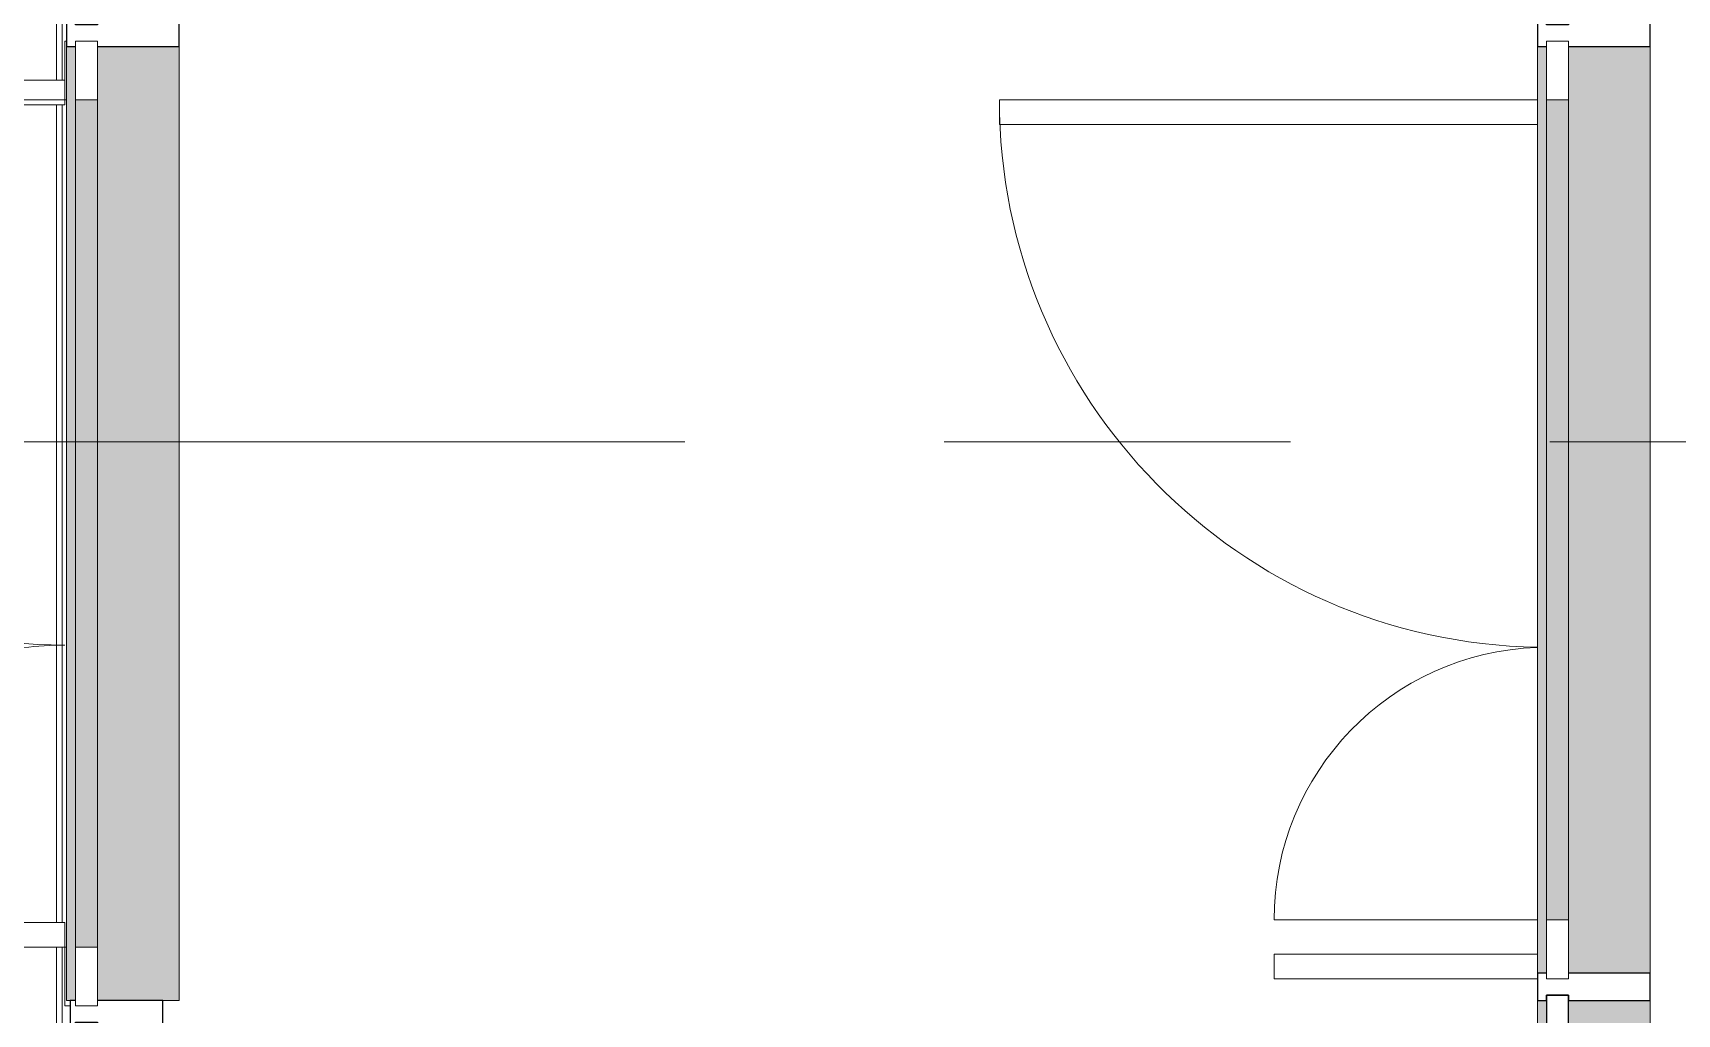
# Model space of a CAD drawing. Header units: millimetres. Extents: x -4185 to 186529, y -8553 to 29097.
# Drawn here: x 3793 to 6809, y 15950 to 17750 of the extents above; entities that cross this region are included whole.
import ezdxf

# ---------------------------------------------------------------- set-up
doc = ezdxf.new("R2010")
doc.units = ezdxf.units.MM
doc.linetypes.add('Осевая', pattern=[3175, 635, -476.25, 1587.5, -476.25])
for name, color, linetype, lineweight in [('A-DETL-GENF', 7, 'Continuous', 9), ('A-DOOR', 7, 'Continuous', 9), ('A-DOOR-1', 7, 'Continuous', 13), ('A-GLAZ-CURT', 7, 'Continuous', 9), ('A-GLAZ-CURT-1', 7, 'Continuous', 25), ('A-GLAZ-CWMG', 7, 'Continuous', 9), ('A-GLAZ-CWMG-1', 7, 'Continuous', 25), ('Оси-2', 7, 'Осевая', 9)]:
    doc.layers.add(name, color=color, linetype=linetype, lineweight=lineweight)

# ---------------------------------------------------------------- blocks, each defined once
blk = doc.blocks.new('Системная панель - Стекло - 40мм-32473990-План размещения напольных электротехнических лючков и розеток 1 этажа в осях 1-12')
at = {"layer": 'A-GLAZ-CURT'}
h = blk.add_hatch(dxfattribs=at)
h.set_pattern_fill('FP_34', color=256, style=0, pattern_type=2)
h.set_pattern_definition([(135, (15560, -6670), (-282.843, -282.843), [200, -600]), (135, (15660, -6870), (-282.843, -282.843), [600, -200]), (135, (15760, -6470), (-282.843, -282.843), [200, -600])])
h.paths.add_polyline_path([(325, 40), (-325, 40), (-325, 0), (325, 0)])
at = {"layer": 'A-GLAZ-CURT-1'}
for p, q in [((325, 40), (-325, 40)), ((-325, 40), (-325, 0)), ((325, 0), (325, 40)), ((-325, 0), (325, 0))]:
    blk.add_line(p, q, dxfattribs=at)
blk = doc.blocks.new('Прямоугольный импост - Импост структурный с накладкой - 190мм-32257698-План размещения напольных электротехнических лючков и розеток 1 этажа в осях 1-12')
at = {"layer": 'A-GLAZ-CWMG'}
for points in [[(6553, 16025), (6570, 16025), (6570, 17725), (6553, 17725), (6553, 16123)], [(6610, 16025), (6760, 16025), (6760, 17725), (6610, 17725), (6610, 16123)], [(6570, 16123), (6610, 16123), (6610, 17627), (6570, 17627), (6570, 16681.4)]]:
    blk.add_hatch(color=256, dxfattribs=at).paths.add_polyline_path(points)
for p, q in [((6553, 16025), (6553, 17725)), ((6760, 16025), (6760, 17725)), ((6570, 16123), (6570, 17627)), ((6610, 16123), (6610, 17627))]:
    blk.add_line(p, q, dxfattribs=at)
blk = doc.blocks.new('Прямоугольный импост - Импост структурный с накладкой - 190мм-32473988-План размещения напольных электротехнических лючков и розеток 1 этажа в осях 1-12')
at = {"layer": 'A-GLAZ-CWMG'}
for points in [[(6553, 15345), (6570, 15345), (6570, 15975), (6553, 15975), (6553, 15598.8)], [(6610, 15345), (6760, 15345), (6760, 15975), (6610, 15975), (6610, 15598.8)]]:
    blk.add_hatch(color=256, dxfattribs=at).paths.add_polyline_path(points)
for p, q in [((6553, 15345), (6553, 15975)), ((6760, 15345), (6760, 15975))]:
    blk.add_line(p, q, dxfattribs=at)
blk = doc.blocks.new('Прямоугольный импост - Импост структурный с накладкой - 190мм-V18-План размещения напольных электротехнических лючков и розеток 1 этажа в осях 1-12')
at = {"layer": 'A-GLAZ-CWMG-1'}
for p, q in [((-25, 0), (-25, 17)), ((-25, 17), (25, 17)), ((-15, 0), (-25, 0)), ((-15, -40), (-15, 0)), ((25, 17), (25, 0)), ((-25, -190), (-25, -40)), ((-25, -40), (-15, -40)), ((25, -40), (25, -190)), ((25, -190), (-25, -190))]:
    blk.add_line(p, q, dxfattribs=at)
blk = doc.blocks.new('Прямоугольный импост - Импост структурный с накладкой - 190мм-22862222-План размещения напольных электротехнических лючков и розеток 1 этажа в осях 1-12')
at = {"layer": 'A-GLAZ-CWMG-1'}
for p, q in [((-25, 0), (-25, 17)), ((-25, 17), (25, 17)), ((25, 0), (15, 0)), ((15, 0), (15, -40)), ((25, 17), (25, 0)), ((-25, -190), (-25, -40)), ((15, -40), (25, -40)), ((25, -40), (25, -190)), ((25, -190), (-25, -190))]:
    blk.add_line(p, q, dxfattribs=at)
blk = doc.blocks.new('Дверь_Витражная_остекление_ - ДВН_ДАО_Главный вход_1800 в свету 4-32257700-План размещения напольных электротехнических лючков и розеток 1 этажа в осях 1-12')
at = {"layer": 'A-DETL-GENF'}
for p, q in [((-752, -17), (-752, -1004)), ((-707, -1004), (-707, -17)), ((815, -17), (815, -500)), ((860, -500), (860, -17)), ((815, -500), (860, -500)), ((-752, -1004), (-707, -1004))]:
    blk.add_line(p, q, dxfattribs=at)
at = {"layer": 'A-DOOR'}
for p, q in [((-752, -1004), (-752, -17)), ((752, -500), (752, -17))]:
    blk.add_line(p, q, dxfattribs=at)
for centre, radius, start, end in [((-752, 0), 1004, 270, 359.0271), ((752, 0), 500, 181.958, 270)]:
    blk.add_arc(centre, radius, start, end, dxfattribs=at)
at = {"layer": 'A-DOOR-1'}
for p, q in [((-860, 40), (-752, 40)), ((-860, 0), (-860, 40)), ((-752, 40), (-752, 0)), ((752, 40), (860, 40)), ((752, 0), (752, 40)), ((860, 40), (860, 0)), ((-752, 0), (-860, 0)), ((860, 0), (752, 0))]:
    blk.add_line(p, q, dxfattribs=at)
blk = doc.blocks.new('Прямоугольный импост - Импост структурный с накладкой - 190мм-23190275-План размещения напольных электротехнических лючков и розеток 1 этажа в осях 1-12')
at = {"layer": 'A-GLAZ-CWMG'}
for points in [[(3854.1, 15975.1), (3871.1, 15975.1), (3871.1, 16750.1), (3854.1, 16750.1), (3854.1, 15982.1)], [(3911.1, 16073.1), (3911.1, 16750.1), (3871.1, 16750.1), (3871.1, 16073.1), (3886.1, 16073.1)], [(4006.1, 15975.1), (4061.1, 15975.1), (4061.1, 16750.1), (3911.1, 16750.1), (3911.1, 15975.1)]]:
    blk.add_hatch(color=256, dxfattribs=at).paths.add_polyline_path(points)
for p, q in [((3854.1, 15975.1), (3854.1, 16750.1)), ((3871.1, 16073.1), (3871.1, 16750.1)), ((3911.1, 16073.1), (3911.1, 16750.1)), ((4061.1, 15975.1), (4061.1, 16750.1)), ((3861.1, 15975.1), (3854.1, 15975.1)), ((4061.1, 15975.1), (4031.1, 15975.1))]:
    blk.add_line(p, q, dxfattribs=at)
blk = doc.blocks.new('Прямоугольный импост - Импост структурный с накладкой - 170мм-23186685-План размещения напольных электротехнических лючков и розеток 1 этажа в осях 1-12')
at = {"layer": 'A-GLAZ-CWMG'}
for p, q in [((3836.1, 17663.1), (3836.1, 19082.1)), ((3846.1, 17663.1), (3846.1, 19082.1)), ((3836.1, 16118.1), (3836.1, 17618.1)), ((3846.1, 16118.1), (3846.1, 17618.1)), ((3836.1, 15358.1), (3836.1, 16073.1)), ((3846.1, 15358.1), (3846.1, 16073.1))]:
    blk.add_line(p, q, dxfattribs=at)
blk = doc.blocks.new('Прямоугольный импост - Импост структурный с накладкой - 170мм-22968247-План размещения напольных электротехнических лючков и розеток 1 этажа в осях 1-12')
at = {"layer": 'A-GLAZ-CWMG-1'}
for p, q in [((-25, 0), (-25, 10)), ((-25, 10), (25, 10)), ((25, 0), (15, 0)), ((15, 0), (15, -40)), ((25, 10), (25, 0)), ((-25, -160), (-25, -40)), ((15, -40), (25, -40)), ((25, -40), (25, -160)), ((25, -160), (-25, -160))]:
    blk.add_line(p, q, dxfattribs=at)
blk = doc.blocks.new('Дверь_Витражная_СКБ_2Ст - ВН-1_ ДВН_ДАО_Главный вход_1800 в свету 4-31912968-План размещения напольных электротехнических лючков и розеток 1 этажа в осях 1-12')
at = {"layer": 'A-DETL-GENF'}
for p, q in [((-885, -20), (-885, -17)), ((-885, -17), (-885, -20)), ((-777, -20), (-885, -20)), ((-885, -20), (-777, -20)), ((-768, -20), (-813, -20)), ((-813, -20), (-813, -1020)), ((-777, -17), (-777, -20)), ((-777, -20), (-777, -17)), ((-768, -1020), (-768, -20)), ((732, -20), (732, -574)), ((777, -20), (732, -20)), ((777, -17), (777, -20)), ((777, -17), (777, -20)), ((777, -574), (777, -20)), ((777, -20), (885, -20)), ((777, -20), (885, -20)), ((885, -20), (885, -10)), ((885, -20), (885, -10)), ((732, -574), (777, -574)), ((-813, -1020), (-768, -1020))]:
    blk.add_line(p, q, dxfattribs=at)
at = {"layer": 'A-DOOR'}
for p, q in [((-777, -1020), (-777, -20)), ((777, -574), (777, -20))]:
    blk.add_line(p, q, dxfattribs=at)
for centre, radius, start, end in [((-777, -20), 1000, 270, 0), ((777, -20), 554, 180, 270)]:
    blk.add_arc(centre, radius, start, end, dxfattribs=at)
at = {"layer": 'A-DOOR-1'}
for p, q in [((-885, 40), (-777, 40)), ((-885, 0), (-885, 40)), ((-777, 40), (-777, 0)), ((777, 40), (885, 40)), ((777, 0), (777, 40)), ((885, 40), (885, 0)), ((-777, 0), (-885, 0)), ((885, 0), (777, 0))]:
    blk.add_line(p, q, dxfattribs=at)
blk = doc.blocks.new('Прямоугольный импост - Импост структурный с накладкой - 190мм-23933759-План размещения напольных электротехнических лючков и розеток 1 этажа в осях 1-12')
at = {"layer": 'A-GLAZ-CWMG'}
for points in [[(3871.1, 17550.1), (3871.1, 17725.1), (3854.1, 17725.1), (3854.1, 17550.1), (3861.1, 17550.1)], [(3911.1, 17550.1), (4061.1, 17550.1), (4061.1, 17725.1), (3911.1, 17725.1), (3911.1, 17627.1)], [(3911.1, 17550.1), (3911.1, 17627.1), (3871.1, 17627.1), (3871.1, 17550.1), (3886.1, 17550.1)]]:
    blk.add_hatch(color=256, dxfattribs=at).paths.add_polyline_path(points)
for p, q in [((3854.1, 17550.1), (3854.1, 17725.1)), ((4061.1, 17550.1), (4061.1, 17725.1)), ((3871.1, 17550.1), (3871.1, 17627.1)), ((3911.1, 17550.1), (3911.1, 17627.1))]:
    blk.add_line(p, q, dxfattribs=at)
blk = doc.blocks.new('Прямоугольный импост - Импост структурный с накладкой - 190мм-23933741-План размещения напольных электротехнических лючков и розеток 1 этажа в осях 1-12')
at = {"layer": 'A-GLAZ-CWMG-1'}
for p, q in [((-25, 0), (-25, 17)), ((-25, 17), (25, 17)), ((-15, 0), (-25, 0)), ((-15, -40), (-15, 0)), ((25, 17), (25, 0)), ((-25, -190), (-25, -40)), ((-25, -40), (-15, -40)), ((25, -40), (25, -190)), ((25, -190), (-25, -190))]:
    blk.add_line(p, q, dxfattribs=at)
blk = doc.blocks.new('Прямоугольный импост - Импост структурный с накладкой - 190мм-23933667-План размещения напольных электротехнических лючков и розеток 1 этажа в осях 1-12')
at = {"layer": 'A-GLAZ-CWMG'}
for points in [[(3861.1, 19150.1), (3871.1, 19150.1), (3871.1, 19950.1), (3854.1, 19950.1), (3854.1, 19150.1)], [(3911.1, 19150.1), (3911.1, 19950.1), (3871.1, 19950.1), (3871.1, 19150.1), (3886.1, 19150.1)], [(4031.1, 19150.1), (4061.1, 19150.1), (4061.1, 19950.1), (3911.1, 19950.1), (3911.1, 19150.1), (4006.1, 19150.1)]]:
    blk.add_hatch(color=256, dxfattribs=at).paths.add_polyline_path(points)
for p, q in [((3854.1, 19150.1), (3854.1, 19950.1)), ((3871.1, 19150.1), (3871.1, 19950.1)), ((3911.1, 19150.1), (3911.1, 19950.1)), ((4061.1, 19150.1), (4061.1, 19950.1))]:
    blk.add_line(p, q, dxfattribs=at)

msp = doc.modelspace()

# ---------------------------------------------------------------- linework, layer by layer
at = {"layer": 'Оси-2'}
msp.add_line((-885.2, 17000), (36057, 17000), dxfattribs=at)

# ---------------------------------------------------------------- block references
at = {"layer": 'A-DOOR', "rotation": 269.9999999999999}
for name, p in [('Дверь_Витражная_СКБ_2Ст - ВН-1_ ДВН_ДАО_Главный вход_1800 в свету 4-31912968-План размещения напольных электротехнических лючков и розеток 1 этажа в осях 1-12', (3871.1, 16850.1)), ('Дверь_Витражная_остекление_ - ДВН_ДАО_Главный вход_1800 в свету 4-32257700-План размещения напольных электротехнических лючков и розеток 1 этажа в осях 1-12', (6570, 16875))]:
    msp.add_blockref(name, p, dxfattribs=at)
at = {"layer": 'A-GLAZ-CURT', "rotation": 269.9999999999999}
msp.add_blockref('Системная панель - Стекло - 40мм-32473990-План размещения напольных электротехнических лючков и розеток 1 этажа в осях 1-12', (6570, 15660), dxfattribs=at)
at = {"layer": 'A-GLAZ-CWMG'}
for name, p in [('Прямоугольный импост - Импост структурный с накладкой - 170мм-23186685-План размещения напольных электротехнических лючков и розеток 1 этажа в осях 1-12', (0, 0)), ('Прямоугольный импост - Импост структурный с накладкой - 190мм-23933759-План размещения напольных электротехнических лючков и розеток 1 этажа в осях 1-12', (0, 0)), ('Прямоугольный импост - Импост структурный с накладкой - 190мм-32257698-План размещения напольных электротехнических лючков и розеток 1 этажа в осях 1-12', (0, 0)), ('Прямоугольный импост - Импост структурный с накладкой - 190мм-23933667-План размещения напольных электротехнических лючков и розеток 1 этажа в осях 1-12', (0, -2400)), ('Прямоугольный импост - Импост структурный с накладкой - 190мм-23190275-План размещения напольных электротехнических лючков и розеток 1 этажа в осях 1-12', (0, 0)), ('Прямоугольный импост - Импост структурный с накладкой - 190мм-32473988-План размещения напольных электротехнических лючков и розеток 1 этажа в осях 1-12', (0, 0))]:
    msp.add_blockref(name, p, dxfattribs=at)
at = {"layer": 'A-GLAZ-CWMG', "extrusion": (0, 0, -1), "rotation": 270.0000000000001}
for name, p in [('Прямоугольный импост - Импост структурный с накладкой - 190мм-23933741-План размещения напольных электротехнических лючков и розеток 1 этажа в осях 1-12', (-3871.1, 17750.1)), ('Прямоугольный импост - Импост структурный с накладкой - 190мм-V18-План размещения напольных электротехнических лючков и розеток 1 этажа в осях 1-12', (-6570, 17750)), ('Прямоугольный импост - Импост структурный с накладкой - 190мм-22862222-План размещения напольных электротехнических лючков и розеток 1 этажа в осях 1-12', (-6570, 16000)), ('Прямоугольный импост - Импост структурный с накладкой - 170мм-22968247-План размещения напольных электротехнических лючков и розеток 1 этажа в осях 1-12', (-3871.1, 15950.1))]:
    msp.add_blockref(name, p, dxfattribs=at)

doc.saveas('drawing.dxf')
